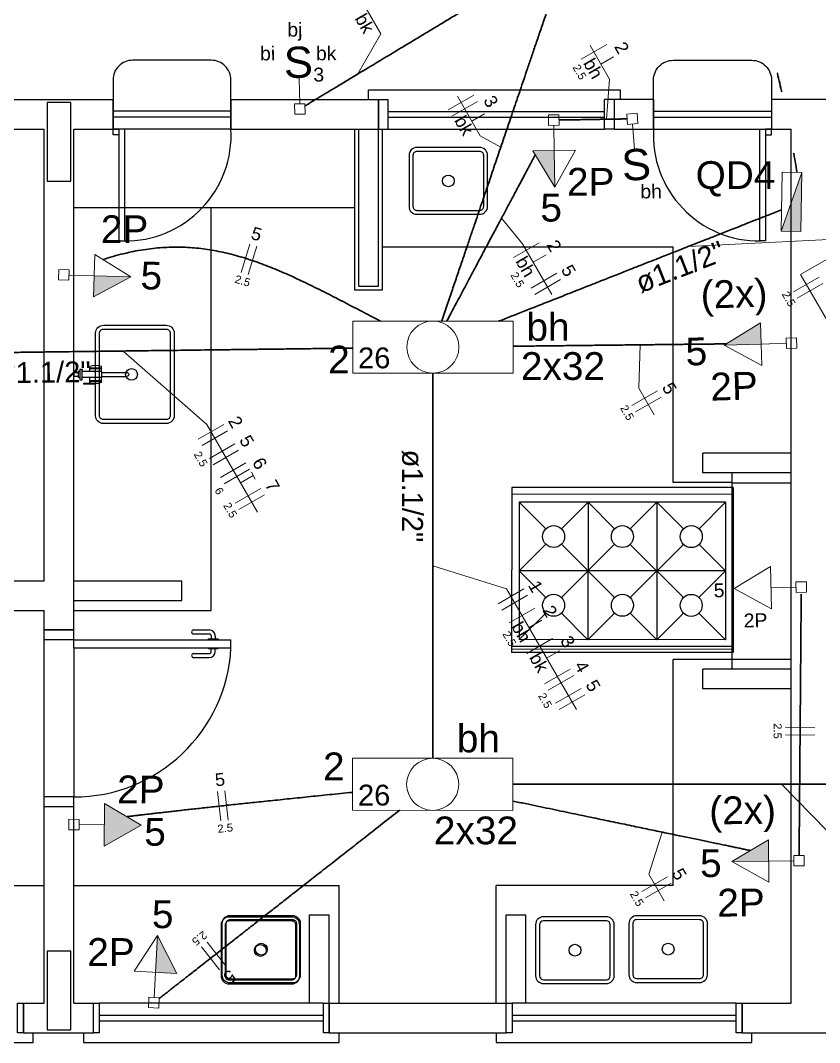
# Model space of a CAD drawing. Extents: x 175 to 700, y 53 to 250.
# Drawn here: x 506.9 to 510.97, y 150.73 to 155.93 of the extents above; entities that cross this region are included whole.
import ezdxf

# ---------------------------------------------------------------- set-up
doc = ezdxf.new("R2010")
doc.units = 0
doc.header["$LTSCALE"] = 2
for name, pattern in [('CONTINU', [0]), ('DOT2', [3.175, 0, -3.175]), ('HIDDEN', [9.525, 6.35, -3.175])]:
    doc.linetypes.add(name, pattern=pattern)
doc.layers.get('0').update_dxf_attribs({"linetype": 'CONTINUOUS'})
for name, color, linetype in [('A-PAREDE', 5, 'CONTINUOUS'), ('A-SOLEIRA', 1, 'CONTINUOUS'), ('ARQ-ALV-CORTE', 5, 'CONTINUOUS'), ('ARQ-ALV-ENCOBERTA', 8, 'CONTINUOUS'), ('ARQ-BNC-VISTA', 1, 'CONTINUOUS'), ('ARQ-ESQ-VISTA1', 2, 'CONTINUOUS'), ('ARQ-MOB-VISTA', 1, 'CONTINU')]:
    doc.layers.add(name, color=color, linetype=linetype)
for name, color, linetype, lineweight in [('EL-Condutos', 4, 'CONTINUOUS', 30), ('EL-Fios', 9, 'CONTINUOUS', 20), ('EL-Textos condutos', 7, 'CONTINUOUS', 20), ('EL-Textos fios', 7, 'CONTINUOUS', 20), ('EL-Textos pontos', 5, 'CONTINUOUS', 20), ('P-SIMBOL', 5, 'CONTINUOUS', 20)]:
    doc.layers.add(name, color=color, linetype=linetype, lineweight=lineweight)
doc.styles.add('Arial', font='arial.ttf')

# ---------------------------------------------------------------- blocks, each defined once
blk = doc.blocks.new('SERV')
at = {"layer": 'A-PAREDE', "color": 251}
for p, q in [((5.8638, -2.6), (6.1, -2.6)), ((6.1, -4.9), (6.1, -2.6)), ((6.25, -5.15), (6.25, -2.6)), ((9.9, -7.05), (9.9, -2.6)), ((6.3313, -3.8342), (6.3313, -3.8088)), ((6.3313, -3.8148), (6.3913, -3.8149)), ((6.3313, -3.8188), (6.3913, -3.8189)), ((6.3913, -3.8342), (6.3913, -3.8089)), ((6.3313, -3.8895), (6.3313, -3.8642)), ((6.3313, -3.8795), (6.3913, -3.8794)), ((6.3313, -3.8835), (6.3913, -3.8834)), ((6.3913, -3.8894), (6.3913, -3.8642)), ((9.6503, -7.2), (11.8, -7.2))]:
    blk.add_line(p, q, dxfattribs=at)
for points in [[(6.4012, -3.5992), (6.7212, -3.5992, -0.414214), (6.7612, -3.6392), (6.7612, -4.0592, -0.414214), (6.7212, -4.0992), (6.4012, -4.0992, -0.414214), (6.3612, -4.0592), (6.3612, -3.6392, -0.414214)], [(6.4012, -3.6192), (6.7212, -3.6192, -0.414214), (6.7412, -3.6392), (6.7412, -4.0592, -0.414214), (6.7212, -4.0792), (6.4012, -4.0792, -0.414214), (6.3812, -4.0592), (6.3812, -3.6392, -0.414214)]]:
    blk.add_lwpolyline(points, format="xyb", close=True, dxfattribs=at)
for points in [[(6.2514, -3.8389), (6.25, -3.8402)], [(6.25, -3.8402), (6.25, -3.8419)], [(6.25, -3.8419), (6.25, -3.8581)], [(6.2506, -3.8397), (6.2725, -3.8397)], [(6.2735, -3.8389), (6.2514, -3.8389)], [(6.2514, -3.8389), (6.2514, -3.8587)], [(6.2725, -3.8389), (6.2725, -3.8587)], [(6.2735, -3.8342), (6.2735, -3.8642)], [(6.2812, -3.8342), (6.2735, -3.8342)], [(6.2812, -3.8222), (6.2916, -3.8222)], [(6.2812, -3.8222), (6.2812, -3.8762)], [(6.2932, -3.8746), (6.2932, -3.8238)], [(6.3913, -3.8342), (6.2932, -3.8342)], [(6.3913, -3.8342), (6.3913, -3.8642)], [(6.3913, -3.8389), (6.52, -3.8389)], [(6.5303, -3.8479), (6.5303, -3.8492)], [(6.2514, -3.8595), (6.25, -3.8581)], [(6.2506, -3.8587), (6.2725, -3.8587)], [(6.2735, -3.8595), (6.2514, -3.8595)], [(6.2725, -3.8595), (6.2725, -3.8587)], [(6.2812, -3.8642), (6.2735, -3.8642)], [(6.2812, -3.8762), (6.2916, -3.8762)], [(6.3913, -3.8642), (6.2932, -3.8642)], [(6.3913, -3.8595), (6.52, -3.8595)]]:
    blk.add_lwpolyline(points, dxfattribs=at)
for points in [[(6.2916, -3.8222, -0.414208), (6.2932, -3.8238)], [(6.52, -3.8389, -1), (6.52, -3.8595)], [(6.2932, -3.8746, -0.414212), (6.2916, -3.8762)]]:
    blk.add_lwpolyline(points, format="xyb", dxfattribs=at)
blk.add_lwpolyline([(6.3612, -3.8944), (6.3612, -3.8994), (6.3012, -3.8994), (6.3012, -3.8944)], close=True, dxfattribs=at)
blk.add_circle((6.5444, -3.8492), 0.03, dxfattribs=at)
for centre, start, end in [((6.3612, -3.8963), 71.0067, 108.856), ((6.3612, -3.8019), 251.144, 288.9933)]:
    blk.add_arc(centre, 0.0925, start, end, dxfattribs=at)
at = {"layer": 'A-SOLEIRA', "color": 251}
for p, q in [((6.1, -6), (6.1, -5.2)), ((6.25, -5.24), (6.25, -6))]:
    blk.add_line(p, q, dxfattribs=at)
at = {"layer": 'ARQ-ALV-CORTE', "color": 251}
for p, q in [((5.8638, -2.45), (6.45, -2.45)), ((6.45, -2.6), (6.45, -2.45)), ((6.45, -2.6), (6.45, -2.45)), ((7.05, -2.45), (7.8, -2.45)), ((7.0502, -2.4527), (7.0502, -2.6027)), ((7.0502, -2.6027), (7.0502, -2.4527)), ((7.8, -2.45), (7.85, -2.45)), ((7.8, -2.45), (7.8, -2.6)), ((7.8, -2.6), (7.8, -2.45)), ((7.85, -2.6), (7.85, -2.45)), ((8.95, -2.6), (8.95, -2.45)), ((9, -2.45), (8.95, -2.45)), ((9.2, -2.45), (9, -2.45)), ((9, -2.45), (9, -2.6)), ((9.2, -2.45), (9.2, -2.6)), ((10.15, -2.45), (9.8, -2.45)), ((9.8, -2.45), (9.8, -2.6)), ((7.05, -2.5092), (6.45, -2.5092)), ((7.05, -2.5392), (6.45, -2.5392)), ((9.2, -2.5092), (9.8, -2.5092)), ((9.2, -2.5392), (9.8, -2.5392)), ((6.25, -2.6), (6.45, -2.6)), ((7.05, -2.6), (6.45, -2.6)), ((7.0502, -2.6), (7.8, -2.6)), ((9, -2.6), (8.95, -2.6)), ((9, -2.6), (9.2, -2.6)), ((9.2, -2.6), (9.8, -2.6)), ((9.8, -2.6), (9.9, -2.6)), ((6.95, -5.05), (6.95, -3)), ((9.45, -4.35), (9.45, -4.25)), ((9.6, -5.35), (9.6, -4.35)), ((9.6, -4.4), (9.3, -4.4)), ((8.4783, -4.4242), (8.478, -5.2642)), ((9.6053, -4.4246), (8.4783, -4.4242)), ((9.6053, -4.4596), (8.4783, -4.4592)), ((9.6053, -4.4246), (9.605, -5.2646)), ((8.5168, -4.4992), (8.5165, -5.1992)), ((8.5168, -4.4992), (8.6522, -4.6347)), ((9.5668, -4.4997), (8.5168, -4.4992)), ((8.7314, -4.6347), (8.8668, -4.4994)), ((8.8668, -4.4994), (8.8665, -5.1994)), ((8.8668, -4.4994), (9.0022, -4.6348)), ((9.2168, -4.4995), (9.0814, -4.6349)), ((9.2168, -4.4995), (9.2165, -5.1995)), ((9.3522, -4.635), (9.2168, -4.4995)), ((9.5668, -4.4997), (9.4314, -4.635)), ((9.5668, -4.4997), (9.5665, -5.1997)), ((8.5167, -4.8492), (8.6521, -4.7139)), ((9.0021, -4.714), (8.7312, -4.9847)), ((8.7313, -4.7139), (9.002, -4.9848)), ((9.3521, -4.7142), (9.0812, -4.9849)), ((9.0813, -4.7141), (9.352, -4.985)), ((9.5667, -4.8497), (9.4313, -4.7142)), ((8.652, -4.9847), (8.5167, -4.8492)), ((9.5667, -4.8497), (8.5167, -4.8492)), ((9.4312, -4.985), (9.5667, -4.8497)), ((6.25, -4.9), (6.8, -4.9)), ((6.8, -5), (6.8, -4.9)), ((6.25, -5), (6.8, -5)), ((6.25, -5.05), (6.95, -5.05)), ((8.652, -5.0639), (8.5165, -5.1992)), ((8.8665, -5.1994), (8.7312, -5.0639)), ((9.002, -5.064), (8.8665, -5.1994)), ((9.0812, -5.0641), (9.2165, -5.1995)), ((9.2165, -5.1995), (9.352, -5.0642)), ((9.4312, -5.0642), (9.5665, -5.1997)), ((6.25, -5.2), (6.25, -5.15)), ((6.25, -5.2), (6.1, -5.2)), ((6.25, -5.2), (7.05, -5.2)), ((6.25, -5.24), (6.25, -5.2)), ((9.5665, -5.1997), (8.5165, -5.1992)), ((6.25, -5.24), (7.05, -5.24)), ((9.605, -5.2346), (8.478, -5.2342)), ((9.605, -5.2486), (8.478, -5.2482)), ((9.605, -5.2646), (8.478, -5.2642)), ((9.3, -6.45), (9.3, -5.3)), ((9.6, -5.3), (9.3, -5.3)), ((9.9, -5.3), (9.6, -5.3)), ((9.45, -5.45), (9.45, -5.35)), ((9.9, -5.35), (9.45, -5.35)), ((9.9, -5.35), (9.6, -5.35)), ((9.9, -5.45), (9.45, -5.45)), ((7.6, -7.05), (7.6, -6.45)), ((7.45, -6.6), (7.55, -6.6)), ((7.45, -7.05), (7.45, -6.6)), ((7.55, -7.05), (7.55, -6.6)), ((7.5503, -7.05), (8.45, -7.05)), ((7.5503, -7.2), (7.5503, -7.05)), ((7.5503, -7.2), (7.5503, -7.05)), ((9.6503, -7.05), (9.9, -7.05)), ((7.5503, -7.2), (8.45, -7.2)), ((7.87, -7.2), (8.295, -7.2))]:
    blk.add_line(p, q, dxfattribs=at)
for points in [[(7.05, -2.6), (7.05, -2.35, 0.414214), (6.95, -2.25), (6.55, -2.25, 0.414214), (6.45, -2.35), (6.45, -2.6)], [(9.2, -2.6), (9.2, -2.35, -0.414214), (9.3, -2.25), (9.7, -2.25, -0.414214), (9.8, -2.35), (9.8, -2.6)]]:
    blk.add_lwpolyline(points, format="xyb", dxfattribs=at)
for points in [[(6.235, -2.865), (6.235, -2.465), (6.115, -2.465), (6.115, -2.865)], [(7.5503, -7.2), (7.5203, -7.2), (7.5203, -7.05), (7.5503, -7.05)]]:
    blk.add_lwpolyline(points, close=True, dxfattribs=at)
for points in [[(6.48, -2.6), (6.48, -2.63), (6.45, -2.63), (6.45, -2.6), (6.48, -2.6)], [(6.48, -2.6), (6.48, -3.17), (6.51, -3.17), (6.51, -2.6), (6.48, -2.6)], [(9.77, -2.6), (9.77, -2.63), (9.8, -2.63), (9.8, -2.6), (9.77, -2.6)]]:
    blk.add_lwpolyline(points, dxfattribs=at)
for points in [[(7.0045, -6.6448), (7.0044, -6.9048, 0.414214), (7.0443, -6.9448), (7.3643, -6.9449, 0.414214), (7.4044, -6.9049), (7.4045, -6.6449, 0.414214), (7.3645, -6.6049), (7.0445, -6.6048, 0.414214)], [(7, -6.6512), (7, -6.9112, 0.414214), (7.04, -6.9512), (7.36, -6.9512, 0.414214), (7.4, -6.9112), (7.4, -6.6512, 0.414214), (7.36, -6.6112), (7.04, -6.6112, 0.414214)], [(7.02, -6.6512), (7.02, -6.9112, 0.414214), (7.04, -6.9312), (7.36, -6.9312, 0.414214), (7.38, -6.9112), (7.38, -6.6512, 0.414214), (7.36, -6.6312), (7.04, -6.6312, 0.414214)], [(7.0245, -6.6448), (7.0244, -6.9048, 0.414214), (7.0443, -6.9248), (7.3643, -6.9249, 0.414214), (7.3844, -6.9049), (7.3845, -6.6449, 0.414214), (7.3645, -6.6249), (7.0445, -6.6248, 0.414214)]]:
    blk.add_lwpolyline(points, format="xyb", close=True, dxfattribs=at)
for centre, radius in [((8.6917, -4.6743), 0.056), ((9.0417, -4.6744), 0.056), ((9.3917, -4.6746), 0.056), ((8.6916, -5.0243), 0.056), ((9.0416, -5.0244), 0.056), ((9.3916, -5.0246), 0.056), ((7.2, -6.7812), 0.03), ((7.2044, -6.7749), 0.03)]:
    blk.add_circle(centre, radius, dxfattribs=at)
blk.add_arc((6.5125, -2.6316), 0.5384, 269.2019, 3.3679, dxfattribs=at)
at = {"layer": 'ARQ-ALV-ENCOBERTA', "color": 251, "linetype": 'HIDDEN'}
for p, q in [((9.9, -4.25), (9.45, -4.25)), ((9.9, -4.35), (9.45, -4.35)), ((9.9, -4.4026), (9.6, -4.4026))]:
    blk.add_line(p, q, dxfattribs=at)
at = {"layer": 'ARQ-BNC-VISTA', "color": 251}
for p, q in [((6.25, -3), (7.68, -3)), ((7.82, -3.2), (9.3, -3.2)), ((9.3, -4.4), (9.3, -3.2)), ((9.9, -4.35), (9.6, -4.35)), ((4.6, -6.45), (6.1, -6.45)), ((6.25, -6.45), (7.6, -6.45))]:
    blk.add_line(p, q, dxfattribs=at)
at = {"layer": 'ARQ-ESQ-VISTA1', "color": 251}
for p, q in [((7.85, -2.51), (8.95, -2.51)), ((7.85, -2.54), (8.95, -2.54)), ((7.7, -3.4), (7.7, -2.6)), ((7.8, -2.6), (7.85, -2.6)), ((7.8, -3.4), (7.8, -2.6)), ((7.85, -2.6), (8.95, -2.6)), ((7.7, -3.4), (7.8, -3.4)), ((5.5, -4.9), (6.1, -4.9)), ((5.5, -5.05), (6.1, -5.05)), ((6.1, -5.15), (6.1, -5.05)), ((6.1, -5.15), (6.25, -5.15)), ((6.25, -5.15), (6.1, -5.15)), ((6.1, -5.2), (6.1, -5.15)), ((6.8596, -5.15), (6.9396, -5.15)), ((6.8596, -5.17), (6.9396, -5.17)), ((6.9346, -5.195), (6.9846, -5.195)), ((6.9346, -5.195), (6.9346, -5.2)), ((6.9496, -5.18), (6.9496, -5.195)), ((6.9696, -5.18), (6.9696, -5.195)), ((6.9846, -5.195), (6.9846, -5.2)), ((7.05, -5.24), (7.05, -5.2)), ((6.9346, -5.245), (6.9346, -5.24)), ((6.9346, -5.245), (6.9846, -5.245)), ((6.9496, -5.26), (6.9496, -5.245)), ((6.9696, -5.26), (6.9696, -5.245)), ((6.9846, -5.245), (6.9846, -5.24)), ((6.8596, -5.27), (6.9396, -5.27)), ((6.8596, -5.29), (6.9396, -5.29)), ((6.25, -6), (6.1, -6)), ((6.1, -6.05), (6.1, -6)), ((6.25, -6.05), (6.25, -6)), ((6.1, -7.05), (6.1, -6.05)), ((6.25, -6.05), (6.1, -6.05)), ((6.25, -6.05), (6.1, -6.05)), ((6.25, -7.05), (6.25, -6.05)), ((9.3, -6.45), (8.4, -6.45)), ((8.4, -7.05), (8.4, -6.45)), ((8.45, -6.6), (8.55, -6.6)), ((8.45, -7.05), (8.45, -6.6)), ((8.55, -7.05), (8.55, -6.6)), ((9.4345, -6.6046), (9.1145, -6.6044)), ((8.6, -6.65), (8.6, -6.91)), ((8.62, -6.65), (8.62, -6.91)), ((8.96, -6.61), (8.64, -6.61)), ((8.96, -6.63), (8.64, -6.63)), ((8.98, -6.91), (8.98, -6.65)), ((9, -6.91), (9, -6.65)), ((9.0745, -6.6444), (9.0744, -6.9044)), ((9.0945, -6.6444), (9.0944, -6.9044)), ((9.4345, -6.6246), (9.1145, -6.6244)), ((9.4544, -6.9046), (9.4545, -6.6446)), ((9.4744, -6.9046), (9.4745, -6.6446)), ((8.64, -6.93), (8.96, -6.93)), ((8.64, -6.95), (8.96, -6.95)), ((9.1143, -6.9244), (9.4343, -6.9246)), ((9.1143, -6.9444), (9.4343, -6.9446)), ((5.994, -7.2), (5.994, -7.05)), ((5.994, -7.2), (5.994, -7.05)), ((5.994, -7.05), (6.1, -7.05)), ((5.994, -7.05), (5.994, -7.2)), ((5.9944, -7.2), (5.9944, -7.05)), ((6.25, -7.05), (6.35, -7.05)), ((6.25, -7.05), (6.35, -7.05)), ((6.35, -7.2), (6.35, -7.05)), ((6.35, -7.2), (6.35, -7.05)), ((7.5203, -7.05), (6.38, -7.05)), ((8.45, -7.2), (8.45, -7.05)), ((8.45, -7.2), (8.45, -7.05)), ((9.6203, -7.05), (8.48, -7.05)), ((9.6503, -7.2), (9.6503, -7.05)), ((6.38, -7.11), (7.5203, -7.11)), ((8.48, -7.11), (9.6203, -7.11)), ((6.38, -7.14), (7.5203, -7.14)), ((8.48, -7.14), (9.6203, -7.14)), ((5.994, -7.2), (6.35, -7.2))]:
    blk.add_line(p, q, dxfattribs=at)
for points in [[(7.75, -2.45), (7.75, -2.4), (9.03, -2.4), (9.03, -2.45)], [(7.8, -2.6), (7.82, -2.6), (7.82, -3.42), (7.68, -3.42), (7.68, -2.6)], [(9.77, -2.6), (9.77, -3.17), (9.74, -3.17), (9.74, -2.6), (9.77, -2.6)], [(4.744, -7.2), (4.744, -7.25), (6.0444, -7.25), (6.0444, -7.2)], [(6.3, -7.2), (6.3, -7.25), (7.6003, -7.25), (7.6003, -7.2)], [(8.4, -7.2), (8.4, -7.25), (9.7003, -7.25), (9.7003, -7.2)]]:
    blk.add_lwpolyline(points, dxfattribs=at)
for points in [[(7.956, -2.734), (7.9559, -2.994, 0.414214), (7.9959, -3.034), (8.3159, -3.0341, 0.414214), (8.3559, -2.9941), (8.356, -2.7341, 0.414214), (8.316, -2.6941), (7.996, -2.694, 0.414214)], [(7.976, -2.734), (7.9759, -2.994, 0.414214), (7.9959, -3.014), (8.3159, -3.0141, 0.414214), (8.3359, -2.9941), (8.336, -2.7341, 0.414214), (8.316, -2.7141), (7.996, -2.714, 0.414214)]]:
    blk.add_lwpolyline(points, format="xyb", close=True, dxfattribs=at)
for points in [[(6.235, -7.185), (6.235, -6.785), (6.115, -6.785), (6.115, -7.185)], [(5.9944, -7.2), (5.9644, -7.2), (5.9644, -7.05), (5.9944, -7.05)], [(6.38, -7.2), (6.35, -7.2), (6.35, -7.05), (6.38, -7.05)], [(8.48, -7.2), (8.45, -7.2), (8.45, -7.05), (8.48, -7.05)], [(9.6503, -7.2), (9.6203, -7.2), (9.6203, -7.05), (9.6503, -7.05)]]:
    blk.add_lwpolyline(points, close=True, dxfattribs=at)
for centre in [(8.156, -2.8641), (8.8, -6.78), (9.2744, -6.7745)]:
    blk.add_circle(centre, 0.03, dxfattribs=at)
for centre, radius, start, end in [((6.8596, -5.16), 0.01, 90, 270), ((6.9396, -5.18), 0.03, 360, 90), ((6.9396, -5.18), 0.01, 360, 90), ((6.251, -5.2), 0.8, 269.9283, 357.134), ((6.8596, -5.28), 0.01, 90, 270), ((6.9396, -5.26), 0.01, 270, 360), ((6.9396, -5.26), 0.03, 270, 360), ((9.1145, -6.6444), 0.04, 89.9772, 179.9772), ((9.4345, -6.6446), 0.04, 359.9772, 89.9772), ((8.64, -6.65), 0.04, 90, 180), ((8.64, -6.65), 0.02, 90, 180), ((8.96, -6.65), 0.04, 360, 90), ((8.96, -6.65), 0.02, 0, 90), ((9.1145, -6.6444), 0.02, 89.9772, 179.9772), ((9.4345, -6.6446), 0.02, 359.9772, 89.9772), ((8.64, -6.91), 0.04, 180, 270), ((8.64, -6.91), 0.02, 180, 270), ((8.96, -6.91), 0.02, 270, 0), ((8.96, -6.91), 0.04, 270, 0), ((9.1144, -6.9044), 0.04, 179.9772, 269.9772), ((9.1144, -6.9044), 0.02, 179.9772, 269.9772), ((9.4344, -6.9046), 0.02, 269.9772, 359.9772), ((9.4344, -6.9046), 0.04, 269.9772, 359.9772)]:
    blk.add_arc(centre, radius, start, end, dxfattribs=at)
at = {"layer": 'ARQ-MOB-VISTA', "color": 251}
blk.add_arc((9.7375, -2.6316), 0.5384, 176.6321, 270.7981, dxfattribs=at)

msp = doc.modelspace()

# ---------------------------------------------------------------- block references
msp.add_blockref('SERV', (500.9236, 157.9806))

# ---------------------------------------------------------------- next in the draw order: hatches: boundary and pattern name
at = {"layer": 'P-SIMBOL', "linetype": 'Continuous'}
for points in [[(509.6185, 155.2715), (509.6215, 155.084), (509.5103, 155.2698)], [(510.7734, 154.8599), (510.8732, 154.8585), (510.8776, 155.1594)], [(507.2774, 154.634), (507.4649, 154.6289), (507.2745, 154.5258)], [(510.6709, 154.2859), (510.4835, 154.2801), (510.6675, 154.3941)], [(507.3292, 151.7309), (507.5175, 151.8378), (507.3308, 151.9474)], [(510.7094, 151.6546), (510.5219, 151.6525), (510.7081, 151.7629)], [(507.5899, 151.0877), (507.6002, 151.2749), (507.6979, 151.0818)]]:
    msp.add_hatch(color=256, dxfattribs=at).paths.add_polyline_path(points)

# ---------------------------------------------------------------- next in the draw order: linework, layer by layer
at = {"layer": 'EL-Condutos', "linetype": 'DOT2', "ltscale": 0.05}
msp.add_spline([(510.8535, 155.1594), (510.8156, 155.3781), (510.7715, 155.5884), (510.7214, 155.7906), (510.6653, 155.9847), (510.6032, 156.1709), (510.5353, 156.3495), (510.4616, 156.5206), (510.3821, 156.6843), (510.2968, 156.8409), (510.2059, 156.9906), (510.1094, 157.1334), (510.0074, 157.2695), (509.8998, 157.3993), (509.7868, 157.5227), (509.6684, 157.6401), (509.5447, 157.7515), (509.4157, 157.8571), (509.2814, 157.9572), (509.142, 158.0519), (508.9975, 158.1414), (508.8479, 158.2258), (508.6932, 158.3053), (508.5336, 158.3801), (508.3692, 158.4504), (508.1998, 158.5163), (508.0257, 158.5781), (507.8468, 158.6359), (507.6632, 158.6898), (507.475, 158.7401), (507.2823, 158.7869)], degree=3, dxfattribs=at)
at = {"layer": 'EL-Condutos', "linetype": 'Continuous'}
for points in [[(509.4728, 156.1751), (509.3925, 156.1267), (509.316, 156.0806), (509.2433, 156.0368), (509.1742, 155.9951), (509.1086, 155.9556), (509.0466, 155.9181), (508.9878, 155.8827), (508.9324, 155.8493), (508.8801, 155.8178), (508.8309, 155.7881), (508.7847, 155.7603), (508.7414, 155.7342), (508.7009, 155.7098), (508.6631, 155.687), (508.6279, 155.6658), (508.5953, 155.6461), (508.5651, 155.6279), (508.5372, 155.6111), (508.5115, 155.5956), (508.488, 155.5814), (508.4665, 155.5685), (508.447, 155.5567), (508.4294, 155.5461), (508.4136, 155.5365), (508.3994, 155.528), (508.3868, 155.5204), (508.3757, 155.5137), (508.3659, 155.5078), (508.3575, 155.5028), (508.3503, 155.4984)], [(509.0462, 154.4035), (509.074, 154.4855), (509.1002, 154.5628), (509.125, 154.6356), (509.1483, 154.7044), (509.1704, 154.7694), (509.1913, 154.8311), (509.2112, 154.8897), (509.2302, 154.9455), (509.2483, 154.999), (509.2658, 155.0505), (509.2827, 155.1002), (509.2991, 155.1486), (509.3152, 155.196), (509.331, 155.2426), (509.3468, 155.289), (509.3625, 155.3353), (509.3783, 155.382), (509.3944, 155.4294), (509.4108, 155.4778), (509.4277, 155.5275), (509.4452, 155.579), (509.4634, 155.6324), (509.4823, 155.6883), (509.5022, 155.7469), (509.5231, 155.8085), (509.5452, 155.8736), (509.5686, 155.9424), (509.5933, 156.0152), (509.6195, 156.0925), (509.6474, 156.1745)], [(509.6428, 155.4264), (509.6642, 155.4268), (509.6848, 155.4271), (509.7045, 155.4274), (509.7234, 155.4277), (509.7416, 155.428), (509.759, 155.4283), (509.7756, 155.4286), (509.7915, 155.4289), (509.8067, 155.4291), (509.8211, 155.4293), (509.8349, 155.4296), (509.8481, 155.4298), (509.8605, 155.43), (509.8724, 155.4302), (509.8836, 155.4304), (509.8942, 155.4305), (509.9042, 155.4307), (509.9137, 155.4308), (509.9226, 155.431), (509.931, 155.4311), (509.9388, 155.4313), (509.9462, 155.4314), (509.953, 155.4315), (509.9594, 155.4316), (509.9654, 155.4317), (509.9709, 155.4318), (509.976, 155.4319), (509.9807, 155.4319), (509.9849, 155.432), (509.9889, 155.4321)], [(509.072, 154.4039), (509.0958, 154.4485), (509.1189, 154.4919), (509.1412, 154.5339), (509.1629, 154.5747), (509.184, 154.6142), (509.2043, 154.6525), (509.224, 154.6895), (509.2431, 154.7253), (509.2616, 154.76), (509.2794, 154.7935), (509.2966, 154.8259), (509.3132, 154.8571), (509.3293, 154.8872), (509.3447, 154.9163), (509.3596, 154.9443), (509.374, 154.9712), (509.3878, 154.9972), (509.401, 155.0221), (509.4138, 155.046), (509.426, 155.069), (509.4377, 155.091), (509.449, 155.1121), (509.4597, 155.1323), (509.47, 155.1517), (509.4798, 155.1701), (509.4892, 155.1877), (509.4981, 155.2045), (509.5066, 155.2205), (509.5147, 155.2357), (509.5224, 155.2501)], [(509.3347, 154.4019), (509.4648, 154.4531), (509.5822, 154.4994), (509.6878, 154.541), (509.7822, 154.5782), (509.8662, 154.6113), (509.9405, 154.6406), (510.006, 154.6664), (510.0633, 154.689), (510.1131, 154.7086), (510.1564, 154.7256), (510.1937, 154.7404), (510.2258, 154.753), (510.2536, 154.7639), (510.2776, 154.7734), (510.2988, 154.7818), (510.3178, 154.7892), (510.3353, 154.7962), (510.3522, 154.8028), (510.3691, 154.8095), (510.3869, 154.8165), (510.4063, 154.8241), (510.4279, 154.8326), (510.4526, 154.8424), (510.4812, 154.8536), (510.5143, 154.8667), (510.5527, 154.8818), (510.5971, 154.8993), (510.6484, 154.9195), (510.7072, 154.9427), (510.7743, 154.9691)], [(508.7351, 154.4027), (508.6826, 154.4298), (508.6313, 154.4565), (508.581, 154.4827), (508.5318, 154.5082), (508.4834, 154.5331), (508.4359, 154.5572), (508.3891, 154.5804), (508.343, 154.6027), (508.2975, 154.6241), (508.2524, 154.6444), (508.2078, 154.6636), (508.1634, 154.6815), (508.1193, 154.6982), (508.0753, 154.7136), (508.0314, 154.7275), (507.9874, 154.7399), (507.9434, 154.7508), (507.8991, 154.76), (507.8546, 154.7676), (507.8097, 154.7733), (507.7644, 154.7772), (507.7185, 154.7791), (507.6719, 154.779), (507.6247, 154.7769), (507.5767, 154.7726), (507.5278, 154.7661), (507.478, 154.7573), (507.4271, 154.7461), (507.375, 154.7325), (507.3218, 154.7163)], [(508.593, 154.2653), (508.489, 154.264), (508.3905, 154.2627), (508.2973, 154.2615), (508.2088, 154.2604), (508.1246, 154.2594), (508.0442, 154.2584), (507.9673, 154.2574), (507.8933, 154.2565), (507.8219, 154.2556), (507.7526, 154.2547), (507.685, 154.2538), (507.6185, 154.253), (507.5529, 154.2522), (507.4876, 154.2513), (507.4223, 154.2505), (507.3564, 154.2497), (507.2895, 154.2489), (507.2212, 154.248), (507.1511, 154.2471), (507.0787, 154.2462), (507.0035, 154.2453), (506.9252, 154.2443), (506.8433, 154.2432), (506.7574, 154.2422), (506.667, 154.241), (506.5716, 154.2398), (506.4709, 154.2386), (506.3644, 154.2372), (506.2517, 154.2358), (506.1323, 154.2343)], [(509.4099, 154.275), (509.4636, 154.2756), (509.516, 154.2761), (509.567, 154.2767), (509.6166, 154.2773), (509.6649, 154.2778), (509.712, 154.2783), (509.7577, 154.2788), (509.8022, 154.2793), (509.8454, 154.2798), (509.8874, 154.2803), (509.9281, 154.2807), (509.9677, 154.2812), (510.0061, 154.2816), (510.0433, 154.282), (510.0794, 154.2824), (510.1143, 154.2828), (510.1482, 154.2832), (510.1809, 154.2836), (510.2126, 154.2839), (510.2432, 154.2843), (510.2728, 154.2846), (510.3014, 154.2849), (510.3289, 154.2852), (510.3555, 154.2855), (510.3811, 154.2858), (510.4058, 154.2861), (510.4295, 154.2863), (510.4523, 154.2866), (510.4743, 154.2868), (510.4953, 154.2871)], [(509.0002, 152.1768), (509.0002, 152.268), (509.0003, 152.354), (509.0003, 152.4349), (509.0003, 152.5113), (509.0003, 152.5834), (509.0004, 152.6517), (509.0004, 152.7166), (509.0004, 152.7785), (509.0004, 152.8376), (509.0005, 152.8945), (509.0005, 152.9494), (509.0005, 153.0028), (509.0005, 153.0551), (509.0006, 153.1066), (509.0006, 153.1577), (509.0006, 153.2089), (509.0006, 153.2604), (509.0006, 153.3126), (509.0006, 153.3661), (509.0007, 153.421), (509.0007, 153.4779), (509.0007, 153.537), (509.0007, 153.5988), (509.0008, 153.6637), (509.0008, 153.732), (509.0008, 153.8042), (509.0008, 153.8805), (509.0009, 153.9615), (509.0009, 154.0474), (509.0009, 154.1387)], [(510.8641, 151.6828), (510.8646, 151.7465), (510.8651, 151.8062), (510.8655, 151.8623), (510.866, 151.9149), (510.8664, 151.9645), (510.8667, 152.0112), (510.8671, 152.0553), (510.8675, 152.0972), (510.8678, 152.137), (510.8681, 152.1752), (510.8684, 152.2119), (510.8687, 152.2475), (510.869, 152.2822), (510.8692, 152.3163), (510.8695, 152.3501), (510.8698, 152.3839), (510.8701, 152.4179), (510.8704, 152.4525), (510.8706, 152.4879), (510.8709, 152.5244), (510.8712, 152.5623), (510.8716, 152.6019), (510.8719, 152.6435), (510.8723, 152.6872), (510.8726, 152.7335), (510.873, 152.7826), (510.8735, 152.8347), (510.8739, 152.8902), (510.8744, 152.9494), (510.8749, 153.0125)], [(509.4089, 152.0451), (509.5307, 152.0451), (509.6461, 152.0451), (509.7556, 152.0451), (509.8596, 152.0451), (509.9587, 152.0451), (510.0531, 152.0451), (510.1435, 152.0451), (510.2302, 152.0451), (510.3137, 152.0451), (510.3945, 152.0451), (510.473, 152.0452), (510.5497, 152.0452), (510.625, 152.0452), (510.6994, 152.0452), (510.7734, 152.0452), (510.8473, 152.0452), (510.9216, 152.0452), (510.9969, 152.0452), (511.0735, 152.0452), (511.152, 152.0452), (511.2326, 152.0452), (511.3161, 152.0452), (511.4026, 152.0452), (511.4929, 152.0452), (511.5872, 152.0452), (511.686, 152.0452), (511.7898, 152.0453), (511.8991, 152.0453), (512.0143, 152.0453), (512.1358, 152.0453)], [(508.5912, 152.0042), (508.532, 151.9982), (508.4744, 151.9924), (508.4185, 151.9867), (508.3642, 151.9811), (508.3115, 151.9757), (508.2604, 151.9704), (508.2109, 151.9652), (508.1629, 151.9602), (508.1164, 151.9553), (508.0714, 151.9506), (508.0278, 151.946), (507.9857, 151.9415), (507.945, 151.9371), (507.9056, 151.9328), (507.8677, 151.9287), (507.831, 151.9247), (507.7957, 151.9208), (507.7617, 151.9171), (507.729, 151.9134), (507.6975, 151.9099), (507.6672, 151.9065), (507.6381, 151.9031), (507.6102, 151.8999), (507.5834, 151.8968), (507.5577, 151.8938), (507.5332, 151.8909), (507.5097, 151.8882), (507.4873, 151.8855), (507.4659, 151.8829), (507.4455, 151.8804)], [(509.408, 151.96), (509.472, 151.9466), (509.534, 151.9337), (509.5942, 151.9212), (509.6525, 151.909), (509.709, 151.8972), (509.7637, 151.8858), (509.8167, 151.8748), (509.8679, 151.8641), (509.9175, 151.8537), (509.9654, 151.8438), (510.0116, 151.8341), (510.0562, 151.8248), (510.0992, 151.8158), (510.1407, 151.8072), (510.1807, 151.7989), (510.2191, 151.7908), (510.2561, 151.7831), (510.2916, 151.7757), (510.3258, 151.7686), (510.3585, 151.7618), (510.3899, 151.7552), (510.4199, 151.749), (510.4487, 151.743), (510.4762, 151.7372), (510.5025, 151.7318), (510.5275, 151.7265), (510.5513, 151.7216), (510.574, 151.7168), (510.5956, 151.7123), (510.6161, 151.7081)], [(508.8323, 151.9135), (508.7445, 151.8448), (508.661, 151.7793), (508.5816, 151.7171), (508.5061, 151.658), (508.4346, 151.6019), (508.3668, 151.5488), (508.3027, 151.4986), (508.2423, 151.4512), (508.1852, 151.4066), (508.1316, 151.3645), (508.0813, 151.3251), (508.0341, 151.2881), (507.9899, 151.2535), (507.9488, 151.2213), (507.9105, 151.1913), (507.875, 151.1634), (507.8421, 151.1377), (507.8117, 151.1139), (507.7839, 151.0921), (507.7583, 151.0721), (507.735, 151.0538), (507.7139, 151.0372), (507.6947, 151.0223), (507.6776, 151.0088), (507.6622, 150.9968), (507.6486, 150.9861), (507.6366, 150.9767), (507.6261, 150.9685), (507.617, 150.9614), (507.6093, 150.9553)]]:
    msp.add_spline(points, degree=3, dxfattribs=at)
at = {"layer": 'EL-Fios'}
for p, q in [((509.7553, 155.7353), (509.8852, 155.8102)), ((509.8558, 155.7112), (509.9207, 155.7487)), ((509.0794, 155.4777), (509.2093, 155.5526)), ((509.0981, 155.4452), (509.2281, 155.5202)), ((509.1986, 155.4212), (509.2635, 155.4586)), ((508.0261, 154.6508), (508.0689, 154.7946)), ((508.062, 154.6402), (508.1048, 154.7839)), ((509.4112, 154.7268), (509.5411, 154.8018)), ((509.5116, 154.7028), (509.5766, 154.7403)), ((509.5009, 154.5713), (509.6308, 154.6463)), ((510.8363, 154.5514), (510.9663, 154.6264)), ((509.5196, 154.5388), (509.6495, 154.6138)), ((510.8551, 154.519), (510.985, 154.5939)), ((510.0138, 153.9729), (510.1437, 154.0478)), ((510.0325, 153.9404), (510.1624, 154.0154)), ((507.8077, 153.8014), (507.9376, 153.8763)), ((507.8264, 153.7689), (507.9563, 153.8438)), ((507.8639, 153.7039), (507.9938, 153.7789)), ((507.8826, 153.6714), (508.0125, 153.7464)), ((507.9201, 153.6065), (508.05, 153.6814)), ((507.9388, 153.574), (508.0688, 153.6489)), ((508.0225, 153.579), (508.0875, 153.6164)), ((508.0775, 153.6338), (508.0975, 153.5991)), ((507.995, 153.4765), (508.125, 153.5515)), ((508.0138, 153.444), (508.1437, 153.519)), ((509.3334, 152.9645), (509.4634, 153.0395)), ((509.3522, 152.932), (509.4821, 153.007)), ((509.3897, 152.8671), (509.5196, 152.942)), ((509.4901, 152.8431), (509.5551, 152.8805)), ((509.4793, 152.7116), (509.6093, 152.7865)), ((509.5798, 152.6876), (509.6448, 152.725)), ((509.569, 152.5561), (509.699, 152.631)), ((509.5878, 152.5236), (509.7177, 152.5986)), ((509.6252, 152.4586), (509.7552, 152.5336)), ((509.644, 152.4262), (509.7739, 152.5011)), ((510.7941, 152.297), (510.9441, 152.2958)), ((510.7944, 152.3345), (510.9444, 152.3333)), ((507.9218, 151.8592), (507.9056, 152.0083)), ((507.9591, 151.8632), (507.943, 152.0123)), ((510.0639, 151.4991), (510.1938, 151.574)), ((510.0826, 151.4666), (510.2125, 151.5416)), ((507.8235, 151.2185), (507.916, 151.1004)), ((507.8531, 151.2415), (507.9456, 151.1235))]:
    msp.add_line(p, q, dxfattribs=at)
at = {"layer": 'EL-Textos fios'}
for p, q in [((508.7363, 155.8659), (508.5345, 156.2158)), ((508.6197, 155.6608), (508.7363, 155.8659)), ((509.9002, 155.6342), (509.8015, 155.8052)), ((509.8845, 155.4304), (509.9002, 155.6342)), ((509.2418, 155.3463), (509.1256, 155.5476)), ((509.3468, 155.289), (509.2418, 155.3463)), ((509.35, 154.9262), (509.4574, 154.7968)), ((509.4574, 154.7968), (509.6068, 154.5378)), ((510.301, 154.7826), (511.1963, 154.828)), ((511.1963, 154.828), (510.8715, 154.6406)), ((510.8715, 154.6406), (511.2486, 153.9869)), ((510.0557, 154.2822), (510.049, 154.062)), ((507.426, 154.2506), (507.8504, 153.8773)), ((510.049, 154.062), (510.1273, 153.9262)), ((507.8504, 153.8773), (508.1085, 153.4298)), ((509.0006, 153.1577), (509.3762, 153.0405)), ((509.3762, 153.0405), (509.7312, 152.4252)), ((510.7748, 152.0452), (511.2127, 151.5968)), ((510.168, 151.8015), (510.0991, 151.5883)), ((510.0991, 151.5883), (510.1774, 151.4524))]:
    msp.add_line(p, q, dxfattribs=at)
at = {"layer": 'P-SIMBOL'}
for p, q in [((508.3209, 155.6376), (508.3235, 155.5091)), ((508.297, 155.5086), (508.3501, 155.5096)), ((508.2981, 155.4555), (508.297, 155.5086)), ((508.3501, 155.5096), (508.3511, 155.4566)), ((508.3511, 155.4566), (508.2981, 155.4555)), ((509.987, 155.457), (510.0399, 155.4609)), ((509.9908, 155.4041), (509.987, 155.457)), ((510.0399, 155.4609), (510.0437, 155.4079)), ((509.5891, 155.4521), (509.6421, 155.4529)), ((509.5899, 155.3991), (509.5891, 155.4521)), ((509.6421, 155.4529), (509.6429, 155.3999)), ((510.0437, 155.4079), (509.9908, 155.4041)), ((510.0265, 155.2779), (510.0172, 155.4061)), ((509.6429, 155.3999), (509.5899, 155.3991)), ((509.6185, 155.2715), (509.6164, 155.3995)), ((509.5103, 155.2698), (509.7268, 155.2732)), ((509.6215, 155.084), (509.5103, 155.2698)), ((509.6215, 155.084), (509.6185, 155.2715)), ((509.7268, 155.2732), (509.6215, 155.084)), ((510.7733, 154.86), (510.7777, 155.1609)), ((510.7733, 154.86), (510.8776, 155.1594)), ((510.7777, 155.1609), (510.8776, 155.1594)), ((510.8732, 154.8585), (510.8776, 155.1594)), ((510.7733, 154.86), (510.8732, 154.8585)), ((507.2745, 154.5258), (507.2804, 154.7422)), ((507.2804, 154.7422), (507.4649, 154.6289)), ((507.0957, 154.6124), (507.0972, 154.6655)), ((507.0972, 154.6655), (507.1502, 154.664)), ((507.1502, 154.664), (507.1487, 154.611)), ((507.2774, 154.634), (507.1495, 154.6375)), ((507.4649, 154.6289), (507.2745, 154.5258)), ((507.4649, 154.6289), (507.2774, 154.634)), ((507.1487, 154.611), (507.0957, 154.6124)), ((508.5931, 154.4031), (508.593, 154.1381)), ((508.5931, 154.4031), (509.409, 154.4027)), ((509.409, 154.4027), (509.4089, 154.1377)), ((510.4835, 154.2801), (510.6675, 154.3941)), ((510.6675, 154.3941), (510.6743, 154.1777)), ((510.798, 154.3164), (510.851, 154.3181)), ((510.7996, 154.2634), (510.798, 154.3164)), ((510.851, 154.3181), (510.8526, 154.2651)), ((510.4835, 154.2801), (510.6709, 154.2859)), ((510.6743, 154.1777), (510.4835, 154.2801)), ((510.6709, 154.2859), (510.7988, 154.2899)), ((510.8526, 154.2651), (510.7996, 154.2634)), ((508.593, 154.1381), (509.4089, 154.1377)), ((510.5333, 153.0417), (510.7184, 153.1539)), ((510.7184, 153.1539), (510.723, 152.9375)), ((510.8481, 153.0749), (510.9011, 153.0761)), ((510.8493, 153.0219), (510.8481, 153.0749)), ((510.9011, 153.0761), (510.9023, 153.023)), ((510.723, 152.9375), (510.5333, 153.0417)), ((510.7207, 153.0457), (510.8487, 153.0484)), ((510.9023, 153.023), (510.8493, 153.0219)), ((508.5922, 152.1777), (508.5921, 151.9127)), ((508.5922, 152.1777), (509.4082, 152.1774)), ((509.4082, 152.1774), (509.4081, 151.9124)), ((507.3292, 151.7309), (507.3308, 151.9474)), ((507.3308, 151.9474), (507.5175, 151.8378)), ((507.1488, 151.814), (507.1492, 151.867)), ((507.1492, 151.867), (507.2022, 151.8666)), ((507.2022, 151.8666), (507.2018, 151.8136)), ((508.5921, 151.9127), (509.4081, 151.9124)), ((507.33, 151.8392), (507.202, 151.8401)), ((507.5175, 151.8378), (507.3292, 151.7309)), ((507.2018, 151.8136), (507.1488, 151.814)), ((510.5219, 151.6525), (510.7081, 151.7629)), ((510.7081, 151.7629), (510.7106, 151.5464)), ((510.8371, 151.6826), (510.8901, 151.6832)), ((510.8376, 151.6296), (510.8371, 151.6826)), ((510.8901, 151.6832), (510.8907, 151.6302)), ((510.5219, 151.6525), (510.7094, 151.6546)), ((510.7106, 151.5464), (510.5219, 151.6525)), ((510.7094, 151.6546), (510.8374, 151.6561)), ((510.8907, 151.6302), (510.8376, 151.6296)), ((507.4818, 151.0937), (507.6002, 151.2749)), ((507.6002, 151.2749), (507.5899, 151.0877)), ((507.6002, 151.2749), (507.6979, 151.0818)), ((507.6979, 151.0818), (507.4818, 151.0937)), ((507.5899, 151.0877), (507.5828, 150.9599)), ((507.5534, 150.9084), (507.5564, 150.9614)), ((507.5564, 150.9614), (507.6093, 150.9584)), ((507.6093, 150.9584), (507.6064, 150.9055)), ((507.6064, 150.9055), (507.5534, 150.9084))]:
    msp.add_line(p, q, dxfattribs=at)
for centre in [(509.001, 154.2704), (509.0001, 152.045)]:
    msp.add_circle(centre, 0.1325, dxfattribs=at)

# ---------------------------------------------------------------- next in the draw order: texts
at = {"layer": 'EL-Textos condutos', "char_height": 0.1059, "width": 0.88956, "attachment_point": 8, "line_spacing_factor": 0.798, "style": 'Arial'}
for insert, rotation in [((510.2789, 154.6275), 21.5034), ((507.0248, 154.0867), 0.7222), ((508.8418, 153.5128), 269.9771)]:
    msp.add_mtext('ø1.1/2"', dxfattribs=dict(at, insert=insert, rotation=rotation))
at = {"layer": 'EL-Textos fios', "attachment_point": 8, "line_spacing_factor": 0.798, "style": 'Arial'}
for s, insert, char_height, width, rotation in [('bk', (508.625, 155.9016), 0.06531, 0.156732, 299.9772), ('2', (509.9339, 155.778), 0.0653, 0.078366, 299.9772), ('bh', (509.7879, 155.6718), 0.06531, 0.156732, 299.9772), ('2.5', (509.7293, 155.66), 0.04059, 0.146142, 299.9772), ('3', (509.2674, 155.5044), 0.0653, 0.078366, 299.9772), ('bk', (509.1307, 155.3822), 0.06531, 0.156732, 299.9772), ('5', (508.0944, 154.8143), 0.0653, 0.078366, 343.4246), ('2', (509.5897, 154.7696), 0.0653, 0.078366, 299.9772), ('bh', (509.4437, 154.6635), 0.06531, 0.156732, 299.9772), ('5', (509.6626, 154.6431), 0.0653, 0.078366, 299.9772), ('2.5', (508.0271, 154.5878), 0.04059, 0.146142, 343.4246), ('2.5', (509.4133, 154.6027), 0.04059, 0.146142, 299.9772), ('2.5', (510.7936, 154.5053), 0.04059, 0.146142, 299.9772), ('5', (510.1759, 154.0445), 0.0653, 0.078366, 299.9772), ('2.5', (509.9713, 153.9265), 0.04059, 0.146142, 299.9772), ('2', (507.9693, 153.8731), 0.0653, 0.078366, 299.9772), ('5', (508.0256, 153.7756), 0.0653, 0.078366, 299.9772), ('2.5', (507.8023, 153.6901), 0.04059, 0.146142, 299.9772), ('6', (508.0913, 153.6617), 0.0653, 0.078366, 299.9772), ('7', (508.1567, 153.5483), 0.0653, 0.078366, 299.9772), ('6', (507.8959, 153.5277), 0.0406, 0.048714, 299.9772), ('2.5', (507.9522, 153.4303), 0.04059, 0.146142, 299.9772), ('1', (509.4957, 153.0363), 0.0653, 0.078366, 299.9772), ('2', (509.5686, 152.9098), 0.0653, 0.078366, 299.9772), ('bh', (509.4224, 152.8041), 0.06531, 0.156732, 299.9772), ('2.5', (509.3728, 152.7755), 0.04059, 0.146142, 299.9772), ('3', (509.6583, 152.7543), 0.0653, 0.078366, 299.9772), ('bk', (509.512, 152.6486), 0.06531, 0.156732, 299.9772), ('4', (509.7312, 152.6278), 0.0653, 0.078366, 299.9772), ('5', (509.7875, 152.5304), 0.0653, 0.078366, 299.9772), ('2.5', (509.5542, 152.4611), 0.04059, 0.146142, 299.9772), ('2.5', (510.734, 152.3164), 0.04059, 0.146142, 269.5368), ('5', (507.9214, 152.0361), 0.0653, 0.078366, 6.1882), ('2.5', (507.9468, 151.8014), 0.04059, 0.146142, 6.1882), ('5', (510.2259, 151.5711), 0.0653, 0.078366, 299.9772), ('2.5', (510.0209, 151.4529), 0.04059, 0.146142, 299.9772), ('2.5', (507.8011, 151.2775), 0.04059, 0.146142, 218.0795), ('5', (507.9467, 151.0913), 0.0653, 0.078366, 218.0795)]:
    msp.add_mtext(s, dxfattribs=dict(at, insert=insert, char_height=char_height, width=width, rotation=rotation))
at = {"layer": 'EL-Textos pontos', "line_spacing_factor": 0.798, "style": 'Arial'}
for s, insert, char_height, width, attachment_point, rotation in [('bj', (508.2995, 155.8298), 0.0706, 0.16944, 8, 0.5646), ('bi', (508.1606, 155.7291), 0.0706, 0.16944, 8, 0.5646), ('bk', (508.4586, 155.7296), 0.0706, 0.16944, 8, 0.5646), ('QD4', (510.3378, 155.0369), 0.1412, 0.67776, 7, 359.9773), ('2P', (509.683, 155.0414), 0.1412, 0.16944, 7, 359.9773), ('bh', (510.1117, 155.0266), 0.0706, 0.16944, 8, 0.5646), ('5', (509.5479, 154.9076), 0.1412, 0.16944, 7, 359.9773), ('2P', (507.3119, 154.8001), 0.1412, 0.16944, 7, 359.9773), ('5', (507.5669, 154.5619), 0.1412, 0.16944, 8, 358.4361), ('bh', (509.4771, 154.3008), 0.1412, 0.33888, 7, 359.9773), ('5', (510.3436, 154.176), 0.1412, 0.16944, 8, 1.7879), ('2', (508.4682, 154.1364), 0.1412, 0.16944, 7, 359.9773), ('2x32', (509.4488, 154.1016), 0.1412, 0.67776, 7, 359.9773), ('2P', (510.5354, 154.0015), 0.1412, 0.33888, 8, 1.7879), ('5', (510.4579, 152.996), 0.0706, 0.08472, 8, 1.2264), ('2P', (510.6432, 152.8446), 0.0706, 0.16944, 8, 1.2264), ('bh', (509.1228, 152.2059), 0.1412, 0.33888, 7, 359.9773), ('2', (508.4421, 152.0658), 0.1412, 0.16944, 7, 359.9773), ('2P', (507.5149, 151.9481), 0.1412, 0.33888, 8, 359.5763), ('5', (507.5871, 151.7304), 0.1412, 0.16944, 8, 359.5763), ('2x32', (509.006, 151.7379), 0.1412, 0.67776, 7, 359.9773), ('5', (510.4159, 151.571), 0.1412, 0.16944, 8, 0.6534), ('2P', (510.5692, 151.3728), 0.1412, 0.33888, 8, 0.6534)]:
    msp.add_mtext(s, dxfattribs=dict(at, insert=insert, char_height=char_height, width=width, attachment_point=attachment_point, rotation=rotation))
at = {"layer": 'EL-Textos pontos', "char_height": 0.1412, "width": 0.33888, "attachment_point": 9, "line_spacing_factor": 0.798, "style": 'Arial'}
for s, insert in [('5', (507.6813, 151.311)), ('2P', (507.4839, 151.1209))]:
    msp.add_mtext(s, dxfattribs=dict(at, insert=insert))
at = {"layer": 'P-SIMBOL', "line_spacing_factor": 0.798, "style": 'Arial'}
for s, insert, char_height, width, attachment_point, rotation in [('S', (508.2443, 155.6374), 0.1588, 0.19062, 7, 1.1748), ('3', (508.3935, 155.6207), 0.0706, 0.08472, 7, 1.1748), ('S', (510.1149, 155.1236), 0.1588, 0.19062, 9, 4.1141), ('(2x)', (510.7061, 154.4341), 0.1412, 0.67776, 9, 1.7879), ('26', (508.6204, 154.1612), 0.1059, 0.25416, 7, 359.9773), ('26', (508.6198, 151.9357), 0.1059, 0.25416, 7, 359.9773), ('(2x)', (510.7477, 151.8023), 0.1412, 0.67776, 9, 0.6534)]:
    msp.add_mtext(s, dxfattribs=dict(at, insert=insert, char_height=char_height, width=width, attachment_point=attachment_point, rotation=rotation))

doc.saveas('drawing.dxf')
